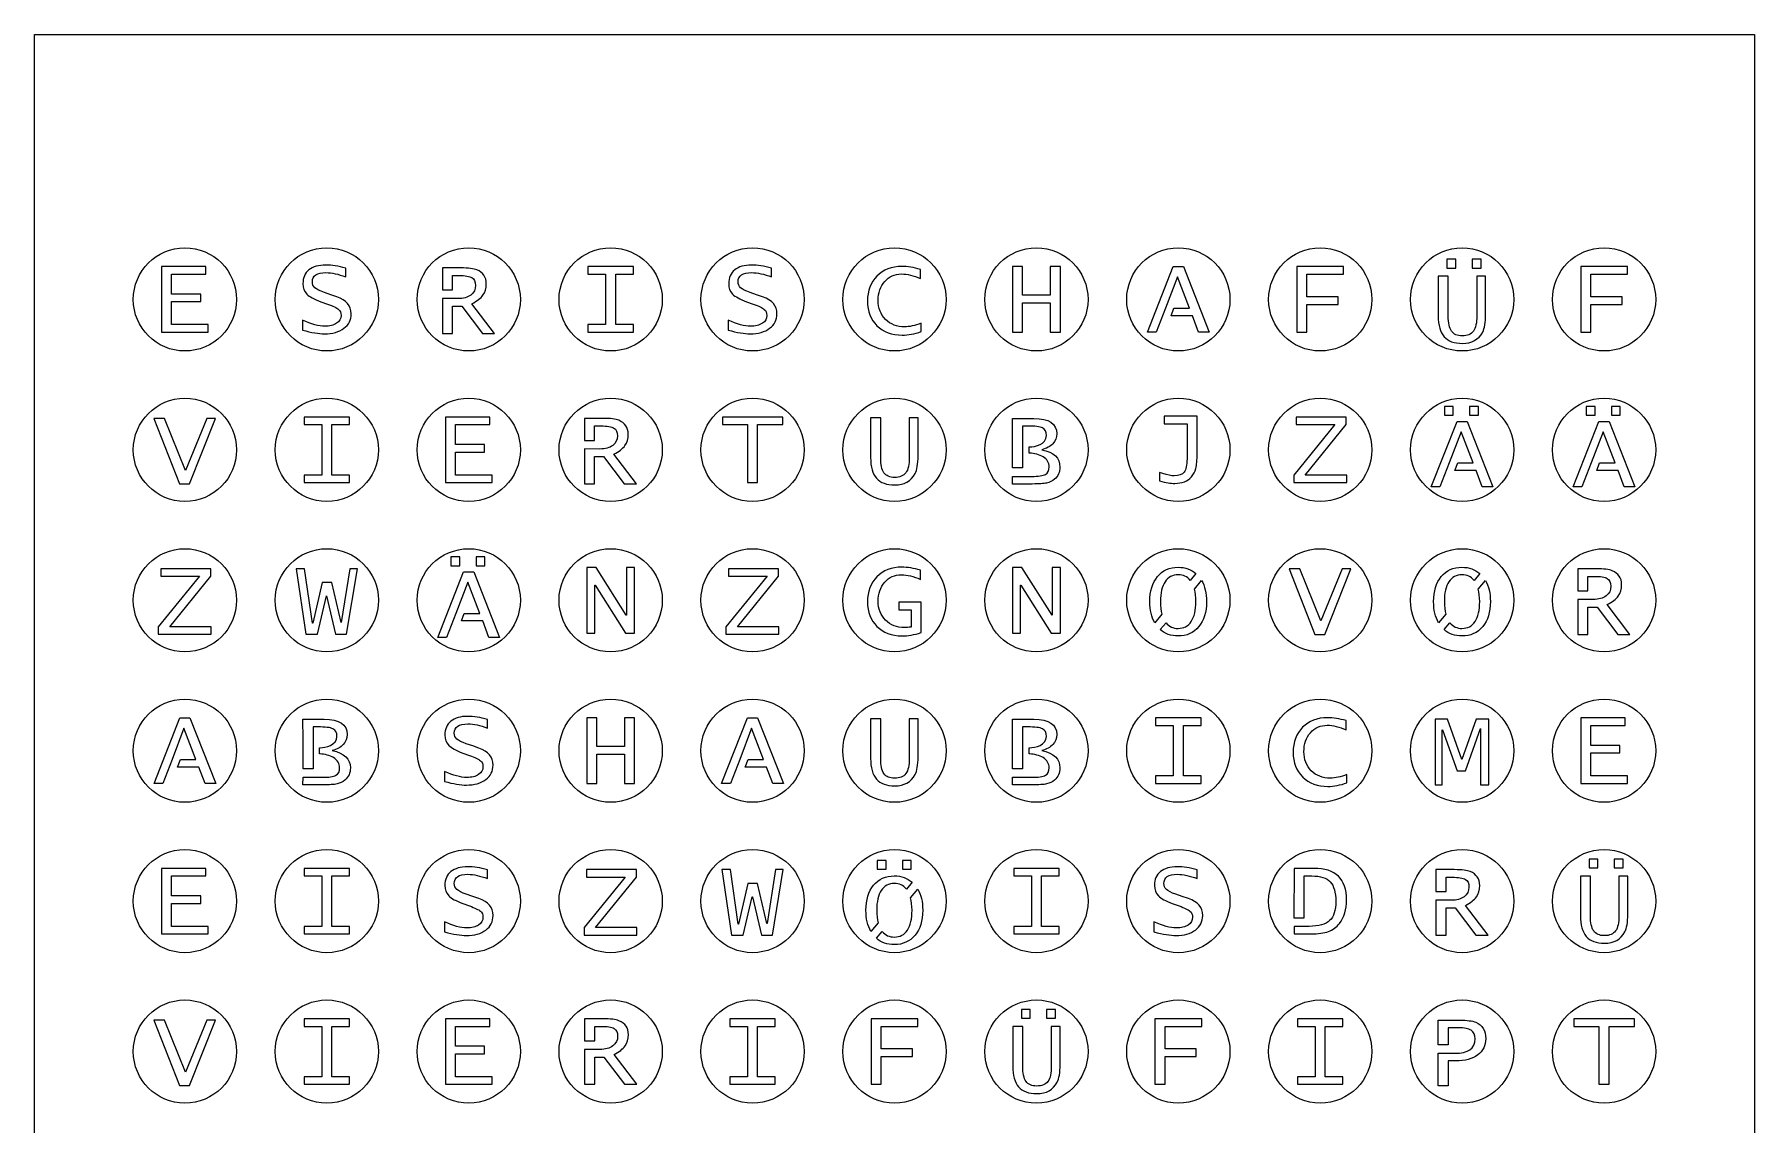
# Model space of a CAD drawing. Header units: millimetres. Extents: x 34 to 4705, y 266 to 817.
# Drawn here: x 1824.3 to 2224.3, y 563.5 to 817.2 of the extents above; entities that cross this region are included whole.
import ezdxf

# ---------------------------------------------------------------- set-up
doc = ezdxf.new("R2010")
doc.units = ezdxf.units.MM
for name, color, linetype, lineweight in [('Bohrlöcher', 4, 'Continuous', 25), ('Buchstaben', 6, 'Continuous', 25), ('MDF_Platte_10mm', 1, 'Continuous', 25)]:
    doc.layers.add(name, color=color, linetype=linetype, lineweight=lineweight)
doc.layers.add('Ebene 1', color=7, linetype='Continuous', true_color=0xffffff)

# ---------------------------------------------------------------- blocks, each defined once
blk = doc.blocks.new('E')
at = {"layer": 'Ebene 1'}
blk.add_open_spline([(-5.47, -7.91), (-5.47, -7.91), (-5.47, 7.34), (-5.47, 7.34), (-5.47, 7.34), (-5.47, 7.34), (4.84, 7.34), (4.84, 7.34), (4.84, 7.34), (4.84, 7.34), (4.84, 5.58), (4.84, 5.58), (4.84, 5.58), (4.84, 5.58), (-3.13, 5.58), (-3.13, 5.58), (-3.13, 5.58), (-3.13, 5.58), (-3.13, 0.96), (-3.13, 0.96), (-3.13, 0.96), (-3.13, 0.96), (3.63, 0.96), (3.63, 0.96), (3.63, 0.96), (3.63, 0.96), (3.63, -0.8), (3.63, -0.8), (3.63, -0.8), (3.63, -0.8), (-3.13, -0.8), (-3.13, -0.8), (-3.13, -0.8), (-3.13, -0.8), (-3.13, -6.15), (-3.13, -6.15), (-3.13, -6.15), (-3.13, -6.15), (5.39, -6.15), (5.39, -6.15), (5.39, -6.15), (5.39, -6.15), (5.39, -7.91), (5.39, -7.91), (5.39, -7.91), (5.39, -7.91), (-5.47, -7.91), (-5.47, -7.91)], degree=3, knots=[0, 0, 0, 0, 0.083333, 0.083333, 0.083333, 0.083333, 0.166667, 0.166667, 0.166667, 0.166667, 0.25, 0.25, 0.25, 0.25, 0.333333, 0.333333, 0.333333, 0.333333, 0.416667, 0.416667, 0.416667, 0.416667, 0.5, 0.5, 0.5, 0.5, 0.583333, 0.583333, 0.583333, 0.583333, 0.666667, 0.666667, 0.666667, 0.666667, 0.75, 0.75, 0.75, 0.75, 0.833333, 0.833333, 0.833333, 0.833333, 0.916667, 0.916667, 0.916667, 0.916667, 1, 1, 1, 1], dxfattribs=at)
blk = doc.blocks.new('S')
at = {"layer": 'Ebene 1'}
blk.add_open_spline([(4.35, 6.98), (4.35, 6.98), (4.35, 4.95), (4.35, 4.95), (4.35, 4.95), (2.63, 5.62), (1.1, 5.95), (-0.24, 5.95), (-0.24, 5.95), (-2.35, 5.95), (-3.41, 5.24), (-3.41, 3.81), (-3.41, 3.81), (-3.41, 3.23), (-3.21, 2.77), (-2.82, 2.42), (-2.82, 2.42), (-2.42, 2.06), (-1.69, 1.7), (-0.62, 1.33), (-0.62, 1.33), (-0.62, 1.33), (0.88, 0.81), (0.88, 0.81), (0.88, 0.81), (0.88, 0.81), (2.3, 0.31), (2.3, 0.31), (2.3, 0.31), (4.52, -0.46), (5.62, -1.77), (5.62, -3.63), (5.62, -3.63), (5.62, -5.04), (5.06, -6.17), (3.93, -7.01), (3.93, -7.01), (2.8, -7.86), (1.29, -8.28), (-0.6, -8.28), (-0.6, -8.28), (-1.92, -8.28), (-3.62, -8), (-5.7, -7.43), (-5.7, -7.43), (-5.7, -7.43), (-5.7, -5.11), (-5.7, -5.11), (-5.7, -5.11), (-3.63, -6.05), (-1.9, -6.52), (-0.54, -6.52), (-0.54, -6.52), (0.62, -6.52), (1.55, -6.29), (2.24, -5.84), (2.24, -5.84), (2.93, -5.38), (3.27, -4.77), (3.27, -4), (3.27, -4), (3.27, -3.41), (3.07, -2.95), (2.66, -2.61), (2.66, -2.61), (2.25, -2.27), (1.41, -1.86), (0.13, -1.39), (0.13, -1.39), (0.13, -1.39), (-1.44, -0.83), (-1.44, -0.83), (-1.44, -0.83), (-3, -0.25), (-4.08, 0.35), (-4.69, 0.96), (-4.69, 0.96), (-5.29, 1.57), (-5.6, 2.38), (-5.6, 3.39), (-5.6, 3.39), (-5.6, 4.77), (-5.13, 5.83), (-4.2, 6.58), (-4.2, 6.58), (-3.27, 7.33), (-1.96, 7.71), (-0.27, 7.71), (-0.27, 7.71), (1.1, 7.71), (2.64, 7.47), (4.35, 6.98)], degree=3, knots=[0, 0, 0, 0, 0.043478, 0.043478, 0.043478, 0.043478, 0.086957, 0.086957, 0.086957, 0.086957, 0.130435, 0.130435, 0.130435, 0.130435, 0.173913, 0.173913, 0.173913, 0.173913, 0.217391, 0.217391, 0.217391, 0.217391, 0.26087, 0.26087, 0.26087, 0.26087, 0.304348, 0.304348, 0.304348, 0.304348, 0.347826, 0.347826, 0.347826, 0.347826, 0.391304, 0.391304, 0.391304, 0.391304, 0.434783, 0.434783, 0.434783, 0.434783, 0.478261, 0.478261, 0.478261, 0.478261, 0.521739, 0.521739, 0.521739, 0.521739, 0.565217, 0.565217, 0.565217, 0.565217, 0.608696, 0.608696, 0.608696, 0.608696, 0.652174, 0.652174, 0.652174, 0.652174, 0.695652, 0.695652, 0.695652, 0.695652, 0.73913, 0.73913, 0.73913, 0.73913, 0.782609, 0.782609, 0.782609, 0.782609, 0.826087, 0.826087, 0.826087, 0.826087, 0.869565, 0.869565, 0.869565, 0.869565, 0.913043, 0.913043, 0.913043, 0.913043, 0.956522, 0.956522, 0.956522, 0.956522, 1, 1, 1, 1], dxfattribs=at)
blk = doc.blocks.new('R')
at = {"layer": 'Ebene 1'}
blk.add_open_spline([(-3.75, 5.56), (-3.75, 5.56), (-3.75, 2.21), (-3.75, 2.21), (-3.75, 2.21), (-3.75, 2.21), (-6.09, 2.21), (-6.09, 2.21), (-6.09, 2.21), (-6.09, 2.21), (-6.1, 7.32), (-6.1, 7.32), (-6.1, 7.32), (-6.1, 7.32), (-1.83, 7.32), (-1.83, 7.32), (-1.83, 7.32), (-0.05, 7.32), (1.18, 7.18), (1.87, 6.88), (1.87, 6.88), (3.34, 6.27), (4.08, 5.19), (4.08, 3.65), (4.08, 3.65), (4.08, 2.59), (3.82, 1.7), (3.31, 0.99), (3.31, 0.99), (2.8, 0.28), (1.95, -0.38), (0.75, -0.99), (0.75, -0.99), (0.75, -0.99), (6.01, -7.93), (6.01, -7.93), (6.01, -7.93), (6.01, -7.93), (3.17, -7.93), (3.17, -7.93), (3.17, -7.93), (3.17, -7.93), (-1.64, -1.58), (-1.64, -1.58), (-1.64, -1.58), (-1.64, -1.58), (-3.75, -1.58), (-3.75, -1.58), (-3.75, -1.58), (-3.75, -1.58), (-3.75, -7.93), (-3.75, -7.93), (-3.75, -7.93), (-3.75, -7.93), (-6.1, -7.93), (-6.1, -7.93), (-6.1, -7.93), (-6.1, -7.93), (-6.1, 0.21), (-6.1, 0.21), (-6.1, 0.21), (-6.1, 0.21), (-2.52, 0.19), (-2.52, 0.19), (-2.52, 0.19), (-1.26, 0.18), (-0.26, 0.47), (0.48, 1.02), (0.48, 1.02), (1.21, 1.58), (1.58, 2.32), (1.58, 3.27), (1.58, 3.27), (1.58, 4.14), (1.31, 4.75), (0.75, 5.07), (0.75, 5.07), (0.2, 5.4), (-0.83, 5.56), (-2.31, 5.56), (-2.31, 5.56), (-2.31, 5.56), (-3.75, 5.56), (-3.75, 5.56)], degree=3, knots=[0, 0, 0, 0, 0.047619, 0.047619, 0.047619, 0.047619, 0.095238, 0.095238, 0.095238, 0.095238, 0.142857, 0.142857, 0.142857, 0.142857, 0.190476, 0.190476, 0.190476, 0.190476, 0.238095, 0.238095, 0.238095, 0.238095, 0.285714, 0.285714, 0.285714, 0.285714, 0.333333, 0.333333, 0.333333, 0.333333, 0.380952, 0.380952, 0.380952, 0.380952, 0.428571, 0.428571, 0.428571, 0.428571, 0.47619, 0.47619, 0.47619, 0.47619, 0.52381, 0.52381, 0.52381, 0.52381, 0.571429, 0.571429, 0.571429, 0.571429, 0.619048, 0.619048, 0.619048, 0.619048, 0.666667, 0.666667, 0.666667, 0.666667, 0.714286, 0.714286, 0.714286, 0.714286, 0.761905, 0.761905, 0.761905, 0.761905, 0.809524, 0.809524, 0.809524, 0.809524, 0.857143, 0.857143, 0.857143, 0.857143, 0.904762, 0.904762, 0.904762, 0.904762, 0.952381, 0.952381, 0.952381, 0.952381, 1, 1, 1, 1], dxfattribs=at)
blk = doc.blocks.new('I')
at = {"layer": 'Ebene 1'}
blk.add_open_spline([(-5.32, -7.91), (-5.32, -7.91), (-5.32, -6.15), (-5.32, -6.15), (-5.32, -6.15), (-5.32, -6.15), (-1.22, -6.15), (-1.22, -6.15), (-1.22, -6.15), (-1.22, -6.15), (-1.22, 5.58), (-1.22, 5.58), (-1.22, 5.58), (-1.22, 5.58), (-5.32, 5.58), (-5.32, 5.58), (-5.32, 5.58), (-5.32, 5.58), (-5.32, 7.34), (-5.32, 7.34), (-5.32, 7.34), (-5.32, 7.34), (5.24, 7.34), (5.24, 7.34), (5.24, 7.34), (5.24, 7.34), (5.24, 5.58), (5.24, 5.58), (5.24, 5.58), (5.24, 5.58), (1.14, 5.58), (1.14, 5.58), (1.14, 5.58), (1.14, 5.58), (1.14, -6.15), (1.14, -6.15), (1.14, -6.15), (1.14, -6.15), (5.24, -6.15), (5.24, -6.15), (5.24, -6.15), (5.24, -6.15), (5.24, -7.91), (5.24, -7.91), (5.24, -7.91), (5.24, -7.91), (-5.32, -7.91), (-5.32, -7.91)], degree=3, knots=[0, 0, 0, 0, 0.083333, 0.083333, 0.083333, 0.083333, 0.166667, 0.166667, 0.166667, 0.166667, 0.25, 0.25, 0.25, 0.25, 0.333333, 0.333333, 0.333333, 0.333333, 0.416667, 0.416667, 0.416667, 0.416667, 0.5, 0.5, 0.5, 0.5, 0.583333, 0.583333, 0.583333, 0.583333, 0.666667, 0.666667, 0.666667, 0.666667, 0.75, 0.75, 0.75, 0.75, 0.833333, 0.833333, 0.833333, 0.833333, 0.916667, 0.916667, 0.916667, 0.916667, 1, 1, 1, 1], dxfattribs=at)
blk = doc.blocks.new('C')
at = {"layer": 'Ebene 1'}
blk.add_open_spline([(6.22, -7.46), (4.65, -8.03), (3.17, -8.31), (1.78, -8.31), (1.78, -8.31), (-0.64, -8.31), (-2.59, -7.58), (-4.08, -6.13), (-4.08, -6.13), (-5.56, -4.67), (-6.3, -2.76), (-6.3, -0.39), (-6.3, -0.39), (-6.3, 2.01), (-5.56, 3.96), (-4.09, 5.44), (-4.09, 5.44), (-2.61, 6.93), (-0.69, 7.68), (1.69, 7.68), (1.69, 7.68), (3.04, 7.68), (4.48, 7.45), (6.01, 6.99), (6.01, 6.99), (6.01, 6.99), (6.01, 4.84), (6.01, 4.84), (6.01, 4.84), (4.44, 5.56), (2.98, 5.92), (1.62, 5.92), (1.62, 5.92), (0.04, 5.92), (-1.26, 5.34), (-2.28, 4.18), (-2.28, 4.18), (-3.3, 3.03), (-3.8, 1.55), (-3.8, -0.23), (-3.8, -0.23), (-3.8, -2.04), (-3.23, -3.52), (-2.08, -4.67), (-2.08, -4.67), (-0.93, -5.82), (0.55, -6.39), (2.36, -6.39), (2.36, -6.39), (3.45, -6.39), (4.74, -6.11), (6.22, -5.54), (6.22, -5.54), (6.22, -5.54), (6.22, -7.46), (6.22, -7.46)], degree=3, knots=[0, 0, 0, 0, 0.071429, 0.071429, 0.071429, 0.071429, 0.142857, 0.142857, 0.142857, 0.142857, 0.214286, 0.214286, 0.214286, 0.214286, 0.285714, 0.285714, 0.285714, 0.285714, 0.357143, 0.357143, 0.357143, 0.357143, 0.428571, 0.428571, 0.428571, 0.428571, 0.5, 0.5, 0.5, 0.5, 0.571429, 0.571429, 0.571429, 0.571429, 0.642857, 0.642857, 0.642857, 0.642857, 0.714286, 0.714286, 0.714286, 0.714286, 0.785714, 0.785714, 0.785714, 0.785714, 0.857143, 0.857143, 0.857143, 0.857143, 0.928571, 0.928571, 0.928571, 0.928571, 1, 1, 1, 1], dxfattribs=at)
blk = doc.blocks.new('H')
at = {"layer": 'Ebene 1'}
blk.add_open_spline([(-5.61, -7.92), (-5.61, -7.92), (-5.61, 7.33), (-5.61, 7.33), (-5.61, 7.33), (-5.61, 7.33), (-3.27, 7.33), (-3.27, 7.33), (-3.27, 7.33), (-3.27, 7.33), (-3.27, 0.67), (-3.27, 0.67), (-3.27, 0.67), (-3.27, 0.67), (3.18, 0.67), (3.18, 0.67), (3.18, 0.67), (3.18, 0.67), (3.18, 7.33), (3.18, 7.33), (3.18, 7.33), (3.18, 7.33), (5.53, 7.33), (5.53, 7.33), (5.53, 7.33), (5.53, 7.33), (5.53, -7.92), (5.53, -7.92), (5.53, -7.92), (5.53, -7.92), (3.18, -7.92), (3.18, -7.92), (3.18, -7.92), (3.18, -7.92), (3.18, -1.1), (3.18, -1.1), (3.18, -1.1), (3.18, -1.1), (-3.27, -1.1), (-3.27, -1.1), (-3.27, -1.1), (-3.27, -1.1), (-3.27, -7.92), (-3.27, -7.92), (-3.27, -7.92), (-3.27, -7.92), (-5.61, -7.92), (-5.61, -7.92)], degree=3, knots=[0, 0, 0, 0, 0.083333, 0.083333, 0.083333, 0.083333, 0.166667, 0.166667, 0.166667, 0.166667, 0.25, 0.25, 0.25, 0.25, 0.333333, 0.333333, 0.333333, 0.333333, 0.416667, 0.416667, 0.416667, 0.416667, 0.5, 0.5, 0.5, 0.5, 0.583333, 0.583333, 0.583333, 0.583333, 0.666667, 0.666667, 0.666667, 0.666667, 0.75, 0.75, 0.75, 0.75, 0.833333, 0.833333, 0.833333, 0.833333, 0.916667, 0.916667, 0.916667, 0.916667, 1, 1, 1, 1], dxfattribs=at)
blk = doc.blocks.new('A')
at = {"layer": 'Ebene 1'}
blk.add_open_spline([(-1.07, -2.34), (-1.07, -2.34), (-1.74, -4.11), (-1.74, -4.11), (-1.74, -4.11), (-1.74, -4.11), (0.4, -4.11), (0.4, -4.11), (0.4, -4.11), (0.4, -4.11), (3.22, -4.11), (3.22, -4.11), (3.22, -4.11), (3.22, -4.11), (4.66, -7.92), (4.66, -7.92), (4.66, -7.92), (4.66, -7.92), (7.14, -7.92), (7.14, -7.92), (7.14, -7.92), (7.14, -7.92), (1.13, 7.33), (1.13, 7.33), (1.13, 7.33), (1.13, 7.33), (-1.21, 7.33), (-1.21, 7.33), (-1.21, 7.33), (-1.21, 7.33), (-7.23, -7.92), (-7.23, -7.92), (-7.23, -7.92), (-7.23, -7.92), (-5.2, -7.92), (-5.2, -7.92), (-5.2, -7.92), (-5.2, -7.92), (-3.04, -2.34), (-3.04, -2.34), (-3.04, -2.34), (-3.04, -2.34), (-0.27, 4.94), (-0.27, 4.94), (-0.27, 4.94), (-0.27, 4.94), (2.52, -2.34), (2.52, -2.34), (2.52, -2.34), (2.52, -2.34), (0.39, -2.34), (0.39, -2.34), (0.39, -2.34), (0.39, -2.34), (-1.07, -2.34), (-1.07, -2.34)], degree=3, knots=[0, 0, 0, 0, 0.071429, 0.071429, 0.071429, 0.071429, 0.142857, 0.142857, 0.142857, 0.142857, 0.214286, 0.214286, 0.214286, 0.214286, 0.285714, 0.285714, 0.285714, 0.285714, 0.357143, 0.357143, 0.357143, 0.357143, 0.428571, 0.428571, 0.428571, 0.428571, 0.5, 0.5, 0.5, 0.5, 0.571429, 0.571429, 0.571429, 0.571429, 0.642857, 0.642857, 0.642857, 0.642857, 0.714286, 0.714286, 0.714286, 0.714286, 0.785714, 0.785714, 0.785714, 0.785714, 0.857143, 0.857143, 0.857143, 0.857143, 0.928571, 0.928571, 0.928571, 0.928571, 1, 1, 1, 1], dxfattribs=at)
blk = doc.blocks.new('F')
at = {"layer": 'Ebene 1'}
blk.add_open_spline([(-5.47, -7.91), (-5.47, -7.91), (-5.47, 7.34), (-5.47, 7.34), (-5.47, 7.34), (-5.47, 7.34), (5.39, 7.34), (5.39, 7.34), (5.39, 7.34), (5.39, 7.34), (5.39, 5.58), (5.39, 5.58), (5.39, 5.58), (5.39, 5.58), (-3.13, 5.58), (-3.13, 5.58), (-3.13, 5.58), (-3.13, 5.58), (-3.13, 0.33), (-3.13, 0.33), (-3.13, 0.33), (-3.13, 0.33), (4.14, 0.33), (4.14, 0.33), (4.14, 0.33), (4.14, 0.33), (4.14, -1.43), (4.14, -1.43), (4.14, -1.43), (4.14, -1.43), (-3.13, -1.43), (-3.13, -1.43), (-3.13, -1.43), (-3.13, -1.43), (-3.13, -7.91), (-3.13, -7.91), (-3.13, -7.91), (-3.13, -7.91), (-5.47, -7.91), (-5.47, -7.91)], degree=3, knots=[0, 0, 0, 0, 0.1, 0.1, 0.1, 0.1, 0.2, 0.2, 0.2, 0.2, 0.3, 0.3, 0.3, 0.3, 0.4, 0.4, 0.4, 0.4, 0.5, 0.5, 0.5, 0.5, 0.6, 0.6, 0.6, 0.6, 0.7, 0.7, 0.7, 0.7, 0.8, 0.8, 0.8, 0.8, 0.9, 0.9, 0.9, 0.9, 1, 1, 1, 1], dxfattribs=at)
blk = doc.blocks.new('Ü')
at = {"layer": 'Ebene 1'}
for points, knots in [([(-3.54, 7.28), (-3.54, 7.28), (-3.54, 9.34), (-3.54, 9.34), (-3.54, 9.34), (-3.54, 9.34), (-1.48, 9.34), (-1.48, 9.34), (-1.48, 9.34), (-1.48, 9.34), (-1.48, 7.28), (-1.48, 7.28), (-1.48, 7.28), (-1.48, 7.28), (-3.54, 7.28), (-3.54, 7.28)], [0, 0, 0, 0, 0.25, 0.25, 0.25, 0.25, 0.5, 0.5, 0.5, 0.5, 0.75, 0.75, 0.75, 0.75, 1, 1, 1, 1]), ([(2.32, 7.28), (2.32, 7.28), (2.32, 9.34), (2.32, 9.34), (2.32, 9.34), (2.32, 9.34), (4.38, 9.34), (4.38, 9.34), (4.38, 9.34), (4.38, 9.34), (4.38, 7.28), (4.38, 7.28), (4.38, 7.28), (4.38, 7.28), (2.32, 7.28), (2.32, 7.28)], [0, 0, 0, 0, 0.25, 0.25, 0.25, 0.25, 0.5, 0.5, 0.5, 0.5, 0.75, 0.75, 0.75, 0.75, 1, 1, 1, 1]), ([(-5.57, 5.38), (-5.57, 5.38), (-3.23, 5.38), (-3.23, 5.38), (-3.23, 5.38), (-3.23, 5.38), (-3.23, -3.88), (-3.23, -3.88), (-3.23, -3.88), (-3.23, -5.49), (-2.97, -6.66), (-2.46, -7.39), (-2.46, -7.39), (-1.95, -8.11), (-1.12, -8.48), (0.02, -8.48), (0.02, -8.48), (1.22, -8.48), (2.09, -8.11), (2.62, -7.39), (2.62, -7.39), (3.15, -6.66), (3.41, -5.47), (3.41, -3.82), (3.41, -3.82), (3.41, -3.82), (3.41, 5.38), (3.41, 5.38), (3.41, 5.38), (3.41, 5.38), (5.46, 5.38), (5.46, 5.38), (5.46, 5.38), (5.46, 5.38), (5.46, -3.47), (5.46, -3.47), (5.46, -3.47), (5.46, -5.38), (5.23, -6.76), (4.78, -7.59), (4.78, -7.59), (3.82, -9.35), (2.24, -10.24), (0.04, -10.24), (0.04, -10.24), (-1.87, -10.24), (-3.28, -9.71), (-4.2, -8.67), (-4.2, -8.67), (-5.11, -7.62), (-5.57, -6.01), (-5.57, -3.84), (-5.57, -3.84), (-5.57, -3.84), (-5.57, 5.38), (-5.57, 5.38)], [0, 0, 0, 0, 0.071429, 0.071429, 0.071429, 0.071429, 0.142857, 0.142857, 0.142857, 0.142857, 0.214286, 0.214286, 0.214286, 0.214286, 0.285714, 0.285714, 0.285714, 0.285714, 0.357143, 0.357143, 0.357143, 0.357143, 0.428571, 0.428571, 0.428571, 0.428571, 0.5, 0.5, 0.5, 0.5, 0.571429, 0.571429, 0.571429, 0.571429, 0.642857, 0.642857, 0.642857, 0.642857, 0.714286, 0.714286, 0.714286, 0.714286, 0.785714, 0.785714, 0.785714, 0.785714, 0.857143, 0.857143, 0.857143, 0.857143, 0.928571, 0.928571, 0.928571, 0.928571, 1, 1, 1, 1])]:
    blk.add_open_spline(points, degree=3, knots=knots, dxfattribs=at)
blk = doc.blocks.new('V')
at = {"layer": 'Ebene 1'}
blk.add_open_spline([(-1.28, -7.93), (-1.28, -7.93), (-7.2, 7.32), (-7.2, 7.32), (-7.2, 7.32), (-7.2, 7.32), (-4.73, 7.32), (-4.73, 7.32), (-4.73, 7.32), (-4.73, 7.32), (0.15, -4.8), (0.15, -4.8), (0.15, -4.8), (0.15, -4.8), (5.12, 7.32), (5.12, 7.32), (5.12, 7.32), (5.12, 7.32), (7.12, 7.32), (7.12, 7.32), (7.12, 7.32), (7.12, 7.32), (1.07, -7.93), (1.07, -7.93), (1.07, -7.93), (1.07, -7.93), (-1.28, -7.93), (-1.28, -7.93)], degree=3, knots=[0, 0, 0, 0, 0.142857, 0.142857, 0.142857, 0.142857, 0.285714, 0.285714, 0.285714, 0.285714, 0.428571, 0.428571, 0.428571, 0.428571, 0.571429, 0.571429, 0.571429, 0.571429, 0.714286, 0.714286, 0.714286, 0.714286, 0.857143, 0.857143, 0.857143, 0.857143, 1, 1, 1, 1], dxfattribs=at)
blk = doc.blocks.new('T')
at = {"layer": 'Ebene 1'}
blk.add_open_spline([(-1.22, -7.91), (-1.22, -7.91), (-1.22, 5.58), (-1.22, 5.58), (-1.22, 5.58), (-1.22, 5.58), (-7.07, 5.58), (-7.07, 5.58), (-7.07, 5.58), (-7.07, 5.58), (-7.07, 7.34), (-7.07, 7.34), (-7.07, 7.34), (-7.07, 7.34), (7, 7.34), (7, 7.34), (7, 7.34), (7, 7.34), (7, 5.58), (7, 5.58), (7, 5.58), (7, 5.58), (1.14, 5.58), (1.14, 5.58), (1.14, 5.58), (1.14, 5.58), (1.14, -7.91), (1.14, -7.91), (1.14, -7.91), (1.14, -7.91), (-1.22, -7.91), (-1.22, -7.91)], degree=3, knots=[0, 0, 0, 0, 0.125, 0.125, 0.125, 0.125, 0.25, 0.25, 0.25, 0.25, 0.375, 0.375, 0.375, 0.375, 0.5, 0.5, 0.5, 0.5, 0.625, 0.625, 0.625, 0.625, 0.75, 0.75, 0.75, 0.75, 0.875, 0.875, 0.875, 0.875, 1, 1, 1, 1], dxfattribs=at)
blk = doc.blocks.new('U')
at = {"layer": 'Ebene 1'}
blk.add_open_spline([(-5.56, 7.44), (-5.56, 7.44), (-3.21, 7.44), (-3.21, 7.44), (-3.21, 7.44), (-3.21, 7.44), (-3.21, -1.82), (-3.21, -1.82), (-3.21, -1.82), (-3.21, -3.44), (-2.96, -4.61), (-2.45, -5.34), (-2.45, -5.34), (-1.94, -6.06), (-1.11, -6.42), (0.03, -6.42), (0.03, -6.42), (1.24, -6.42), (2.1, -6.06), (2.64, -5.34), (2.64, -5.34), (3.17, -4.61), (3.43, -3.42), (3.43, -1.77), (3.43, -1.77), (3.43, -1.77), (3.43, 7.44), (3.43, 7.44), (3.43, 7.44), (3.43, 7.44), (5.48, 7.44), (5.48, 7.44), (5.48, 7.44), (5.48, 7.44), (5.48, -1.42), (5.48, -1.42), (5.48, -1.42), (5.48, -3.33), (5.25, -4.7), (4.8, -5.53), (4.8, -5.53), (3.84, -7.3), (2.26, -8.18), (0.05, -8.18), (0.05, -8.18), (-1.86, -8.18), (-3.27, -7.66), (-4.18, -6.61), (-4.18, -6.61), (-5.1, -5.57), (-5.56, -3.96), (-5.56, -1.79), (-5.56, -1.79), (-5.56, -1.79), (-5.56, 7.44), (-5.56, 7.44)], degree=3, knots=[0, 0, 0, 0, 0.071429, 0.071429, 0.071429, 0.071429, 0.142857, 0.142857, 0.142857, 0.142857, 0.214286, 0.214286, 0.214286, 0.214286, 0.285714, 0.285714, 0.285714, 0.285714, 0.357143, 0.357143, 0.357143, 0.357143, 0.428571, 0.428571, 0.428571, 0.428571, 0.5, 0.5, 0.5, 0.5, 0.571429, 0.571429, 0.571429, 0.571429, 0.642857, 0.642857, 0.642857, 0.642857, 0.714286, 0.714286, 0.714286, 0.714286, 0.785714, 0.785714, 0.785714, 0.785714, 0.857143, 0.857143, 0.857143, 0.857143, 0.928571, 0.928571, 0.928571, 0.928571, 1, 1, 1, 1], dxfattribs=at)
blk = doc.blocks.new('B')
at = {"layer": 'Ebene 1'}
blk.add_open_spline([(-5.54, -4.19), (-5.54, -4.19), (-3.2, -4.19), (-3.2, -4.19), (-3.2, -4.19), (-3.2, -4.19), (-3.2, 5.54), (-3.2, 5.54), (-3.2, 5.54), (-3.2, 5.54), (-2.11, 5.54), (-2.11, 5.54), (-2.11, 5.54), (-0.36, 5.54), (0.82, 5.39), (1.43, 5.09), (1.43, 5.09), (2.04, 4.79), (2.35, 4.21), (2.35, 3.34), (2.35, 3.34), (2.33, 1.23), (-0.32, 0.7), (-1.56, 0.7), (-1.56, 0.7), (-1.56, 0.7), (-1.7, 0.7), (-1.7, 0.7), (-1.7, 0.7), (-1.7, 0.7), (-1.7, -0.76), (-1.7, -0.76), (-1.7, -0.76), (-1.7, -0.76), (-1.52, -0.76), (-1.52, -0.76), (-1.52, -0.76), (-0.6, -0.76), (0.78, -1.16), (1.54, -1.62), (1.54, -1.62), (2.49, -2.2), (2.97, -2.98), (2.97, -3.97), (2.97, -3.97), (2.97, -4.81), (2.68, -5.4), (2.1, -5.71), (2.1, -5.71), (1.52, -6.03), (0.45, -6.19), (-1.09, -6.19), (-1.09, -6.19), (-1.09, -6.19), (-5.54, -6.19), (-5.54, -6.19), (-5.54, -6.19), (-5.54, -6.19), (-5.55, -7.95), (-5.55, -7.95), (-5.55, -7.95), (-5.55, -7.95), (-0.95, -7.95), (-0.95, -7.95), (-0.95, -7.95), (0.58, -7.95), (1.69, -7.88), (2.38, -7.73), (2.38, -7.73), (3.07, -7.58), (3.68, -7.28), (4.22, -6.83), (4.22, -6.83), (5.05, -6.15), (5.47, -5.21), (5.47, -4), (5.47, -4), (5.47, -1.9), (4.06, -0.55), (1.23, 0.03), (1.23, 0.03), (2.33, 0.31), (3.19, 0.77), (3.8, 1.42), (3.8, 1.42), (4.41, 2.08), (4.72, 2.85), (4.72, 3.76), (4.72, 3.76), (4.72, 6.12), (2.94, 7.3), (-0.63, 7.3), (-0.63, 7.3), (-0.63, 7.3), (-5.55, 7.3), (-5.55, 7.3), (-5.55, 7.3), (-5.55, 7.3), (-5.54, 2.7), (-5.54, 2.7), (-5.54, 2.7), (-5.54, 2.7), (-5.54, -4.19), (-5.54, -4.19)], degree=3, knots=[0, 0, 0, 0, 0.038462, 0.038462, 0.038462, 0.038462, 0.076923, 0.076923, 0.076923, 0.076923, 0.115385, 0.115385, 0.115385, 0.115385, 0.153846, 0.153846, 0.153846, 0.153846, 0.192308, 0.192308, 0.192308, 0.192308, 0.230769, 0.230769, 0.230769, 0.230769, 0.269231, 0.269231, 0.269231, 0.269231, 0.307692, 0.307692, 0.307692, 0.307692, 0.346154, 0.346154, 0.346154, 0.346154, 0.384615, 0.384615, 0.384615, 0.384615, 0.423077, 0.423077, 0.423077, 0.423077, 0.461538, 0.461538, 0.461538, 0.461538, 0.5, 0.5, 0.5, 0.5, 0.538462, 0.538462, 0.538462, 0.538462, 0.576923, 0.576923, 0.576923, 0.576923, 0.615385, 0.615385, 0.615385, 0.615385, 0.653846, 0.653846, 0.653846, 0.653846, 0.692308, 0.692308, 0.692308, 0.692308, 0.730769, 0.730769, 0.730769, 0.730769, 0.769231, 0.769231, 0.769231, 0.769231, 0.807692, 0.807692, 0.807692, 0.807692, 0.846154, 0.846154, 0.846154, 0.846154, 0.884615, 0.884615, 0.884615, 0.884615, 0.923077, 0.923077, 0.923077, 0.923077, 0.961538, 0.961538, 0.961538, 0.961538, 1, 1, 1, 1], dxfattribs=at)
blk = doc.blocks.new('J')
at = {"layer": 'Ebene 1'}
blk.add_open_spline([(-4.4, -7.52), (-4.4, -7.52), (-4.4, -5.54), (-4.4, -5.54), (-4.4, -5.54), (-4.4, -5.54), (-3.62, -5.8), (-3.62, -5.8), (-3.62, -5.8), (-2.53, -6.15), (-1.67, -6.33), (-1.04, -6.33), (-1.04, -6.33), (0.08, -6.33), (0.86, -6.04), (1.31, -5.46), (1.31, -5.46), (1.76, -4.89), (1.98, -3.87), (1.98, -2.4), (1.98, -2.4), (1.98, -2.4), (1.98, 5.77), (1.98, 5.77), (1.98, 5.77), (1.98, 5.77), (-3.3, 5.77), (-3.3, 5.77), (-3.3, 5.77), (-3.3, 5.77), (-3.3, 7.53), (-3.3, 7.53), (-3.3, 7.53), (-3.3, 7.53), (4.32, 7.53), (4.32, 7.53), (4.32, 7.53), (4.32, 7.53), (4.32, -1.15), (4.32, -1.15), (4.32, -1.15), (4.32, -2.7), (4.23, -3.85), (4.05, -4.6), (4.05, -4.6), (3.87, -5.35), (3.52, -6.01), (3, -6.58), (3, -6.58), (2.1, -7.59), (0.81, -8.09), (-0.87, -8.09), (-0.87, -8.09), (-1.78, -8.09), (-2.96, -7.9), (-4.4, -7.52)], degree=3, knots=[0, 0, 0, 0, 0.071429, 0.071429, 0.071429, 0.071429, 0.142857, 0.142857, 0.142857, 0.142857, 0.214286, 0.214286, 0.214286, 0.214286, 0.285714, 0.285714, 0.285714, 0.285714, 0.357143, 0.357143, 0.357143, 0.357143, 0.428571, 0.428571, 0.428571, 0.428571, 0.5, 0.5, 0.5, 0.5, 0.571429, 0.571429, 0.571429, 0.571429, 0.642857, 0.642857, 0.642857, 0.642857, 0.714286, 0.714286, 0.714286, 0.714286, 0.785714, 0.785714, 0.785714, 0.785714, 0.857143, 0.857143, 0.857143, 0.857143, 0.928571, 0.928571, 0.928571, 0.928571, 1, 1, 1, 1], dxfattribs=at)
blk = doc.blocks.new('Z')
at = {"layer": 'Ebene 1'}
blk.add_open_spline([(-6.2, -7.92), (-6.2, -7.92), (-6.2, -6.16), (-6.2, -6.16), (-6.2, -6.16), (-6.2, -6.16), (3.37, 5.57), (3.37, 5.57), (3.37, 5.57), (3.37, 5.57), (-5.61, 5.57), (-5.61, 5.57), (-5.61, 5.57), (-5.61, 5.57), (-5.61, 7.33), (-5.61, 7.33), (-5.61, 7.33), (-5.61, 7.33), (6.02, 7.33), (6.02, 7.33), (6.02, 7.33), (6.02, 7.33), (6.02, 5.57), (6.02, 5.57), (6.02, 5.57), (6.02, 5.57), (-3.54, -6.16), (-3.54, -6.16), (-3.54, -6.16), (-3.54, -6.16), (6.12, -6.16), (6.12, -6.16), (6.12, -6.16), (6.12, -6.16), (6.12, -7.92), (6.12, -7.92), (6.12, -7.92), (6.12, -7.92), (-6.2, -7.92), (-6.2, -7.92)], degree=3, knots=[0, 0, 0, 0, 0.1, 0.1, 0.1, 0.1, 0.2, 0.2, 0.2, 0.2, 0.3, 0.3, 0.3, 0.3, 0.4, 0.4, 0.4, 0.4, 0.5, 0.5, 0.5, 0.5, 0.6, 0.6, 0.6, 0.6, 0.7, 0.7, 0.7, 0.7, 0.8, 0.8, 0.8, 0.8, 0.9, 0.9, 0.9, 0.9, 1, 1, 1, 1], dxfattribs=at)
blk = doc.blocks.new('Ä')
at = {"layer": 'Ebene 1'}
for points, knots in [([(-4.17, 8.75), (-4.17, 8.75), (-4.17, 10.81), (-4.17, 10.81), (-4.17, 10.81), (-4.17, 10.81), (-2.11, 10.81), (-2.11, 10.81), (-2.11, 10.81), (-2.11, 10.81), (-2.11, 8.75), (-2.11, 8.75), (-2.11, 8.75), (-2.11, 8.75), (-4.17, 8.75), (-4.17, 8.75)], [0, 0, 0, 0, 0.25, 0.25, 0.25, 0.25, 0.5, 0.5, 0.5, 0.5, 0.75, 0.75, 0.75, 0.75, 1, 1, 1, 1]), ([(1.69, 8.75), (1.69, 8.75), (1.69, 10.81), (1.69, 10.81), (1.69, 10.81), (1.69, 10.81), (3.75, 10.81), (3.75, 10.81), (3.75, 10.81), (3.75, 10.81), (3.75, 8.75), (3.75, 8.75), (3.75, 8.75), (3.75, 8.75), (1.69, 8.75), (1.69, 8.75)], [0, 0, 0, 0, 0.25, 0.25, 0.25, 0.25, 0.5, 0.5, 0.5, 0.5, 0.75, 0.75, 0.75, 0.75, 1, 1, 1, 1]), ([(-1.07, -2.34), (-1.07, -2.34), (-1.74, -4.11), (-1.74, -4.11), (-1.74, -4.11), (-1.74, -4.11), (0.4, -4.11), (0.4, -4.11), (0.4, -4.11), (0.4, -4.11), (3.22, -4.11), (3.22, -4.11), (3.22, -4.11), (3.22, -4.11), (4.66, -7.92), (4.66, -7.92), (4.66, -7.92), (4.66, -7.92), (7.14, -7.92), (7.14, -7.92), (7.14, -7.92), (7.14, -7.92), (1.13, 7.33), (1.13, 7.33), (1.13, 7.33), (1.13, 7.33), (-1.21, 7.33), (-1.21, 7.33), (-1.21, 7.33), (-1.21, 7.33), (-7.23, -7.92), (-7.23, -7.92), (-7.23, -7.92), (-7.23, -7.92), (-5.2, -7.92), (-5.2, -7.92), (-5.2, -7.92), (-5.2, -7.92), (-3.04, -2.34), (-3.04, -2.34), (-3.04, -2.34), (-3.04, -2.34), (-0.27, 4.94), (-0.27, 4.94), (-0.27, 4.94), (-0.27, 4.94), (2.52, -2.34), (2.52, -2.34), (2.52, -2.34), (2.52, -2.34), (0.39, -2.34), (0.39, -2.34), (0.39, -2.34), (0.39, -2.34), (-1.07, -2.34), (-1.07, -2.34)], [0, 0, 0, 0, 0.071429, 0.071429, 0.071429, 0.071429, 0.142857, 0.142857, 0.142857, 0.142857, 0.214286, 0.214286, 0.214286, 0.214286, 0.285714, 0.285714, 0.285714, 0.285714, 0.357143, 0.357143, 0.357143, 0.357143, 0.428571, 0.428571, 0.428571, 0.428571, 0.5, 0.5, 0.5, 0.5, 0.571429, 0.571429, 0.571429, 0.571429, 0.642857, 0.642857, 0.642857, 0.642857, 0.714286, 0.714286, 0.714286, 0.714286, 0.785714, 0.785714, 0.785714, 0.785714, 0.857143, 0.857143, 0.857143, 0.857143, 0.928571, 0.928571, 0.928571, 0.928571, 1, 1, 1, 1])]:
    blk.add_open_spline(points, degree=3, knots=knots, dxfattribs=at)
blk = doc.blocks.new('W')
at = {"layer": 'Ebene 1'}
blk.add_open_spline([(-4.9, -7.92), (-4.9, -7.92), (-7.17, 7.33), (-7.17, 7.33), (-7.17, 7.33), (-7.17, 7.33), (-5.17, 7.33), (-5.17, 7.33), (-5.17, 7.33), (-5.17, 7.33), (-3.32, -5.34), (-3.32, -5.34), (-3.32, -5.34), (-3.32, -5.34), (-3.28, -5.34), (-3.28, -5.34), (-3.28, -5.34), (-3.28, -5.34), (-1.08, 4.11), (-1.08, 4.11), (-1.08, 4.11), (-1.08, 4.11), (1.17, 4.11), (1.17, 4.11), (1.17, 4.11), (1.17, 4.11), (3.34, -5.2), (3.34, -5.2), (3.34, -5.2), (3.34, -5.2), (3.37, -5.2), (3.37, -5.2), (3.37, -5.2), (3.37, -5.2), (5.32, 7.33), (5.32, 7.33), (5.32, 7.33), (5.32, 7.33), (7.11, 7.33), (7.11, 7.33), (7.11, 7.33), (7.11, 7.33), (4.6, -7.92), (4.6, -7.92), (4.6, -7.92), (4.6, -7.92), (2.05, -7.92), (2.05, -7.92), (2.05, -7.92), (2.05, -7.92), (-0.05, 1.03), (-0.05, 1.03), (-0.05, 1.03), (-0.05, 1.03), (-0.07, 1.03), (-0.07, 1.03), (-0.07, 1.03), (-0.07, 1.03), (-2.19, -7.92), (-2.19, -7.92), (-2.19, -7.92), (-2.19, -7.92), (-4.9, -7.92), (-4.9, -7.92)], degree=3, knots=[0, 0, 0, 0, 0.0625, 0.0625, 0.0625, 0.0625, 0.125, 0.125, 0.125, 0.125, 0.1875, 0.1875, 0.1875, 0.1875, 0.25, 0.25, 0.25, 0.25, 0.3125, 0.3125, 0.3125, 0.3125, 0.375, 0.375, 0.375, 0.375, 0.4375, 0.4375, 0.4375, 0.4375, 0.5, 0.5, 0.5, 0.5, 0.5625, 0.5625, 0.5625, 0.5625, 0.625, 0.625, 0.625, 0.625, 0.6875, 0.6875, 0.6875, 0.6875, 0.75, 0.75, 0.75, 0.75, 0.8125, 0.8125, 0.8125, 0.8125, 0.875, 0.875, 0.875, 0.875, 0.9375, 0.9375, 0.9375, 0.9375, 1, 1, 1, 1], dxfattribs=at)
blk = doc.blocks.new('N')
at = {"layer": 'Ebene 1'}
blk.add_open_spline([(-5.61, -7.93), (-5.61, -7.93), (-5.61, 7.37), (-5.61, 7.37), (-5.61, 7.37), (-5.61, 7.37), (-3.4, 7.37), (-3.4, 7.37), (-3.4, 7.37), (-3.4, 7.37), (3.59, -3.73), (3.59, -3.73), (3.59, -3.73), (3.59, -3.73), (3.62, -3.73), (3.62, -3.73), (3.62, -3.73), (3.62, -3.73), (3.62, 7.37), (3.62, 7.37), (3.62, 7.37), (3.62, 7.37), (5.53, 7.37), (5.53, 7.37), (5.53, 7.37), (5.53, 7.37), (5.53, -7.93), (5.53, -7.93), (5.53, -7.93), (5.53, -7.93), (3.37, -7.93), (3.37, -7.93), (3.37, -7.93), (3.37, -7.93), (-3.68, 3.24), (-3.68, 3.24), (-3.68, 3.24), (-3.68, 3.24), (-3.71, 3.24), (-3.71, 3.24), (-3.71, 3.24), (-3.71, 3.24), (-3.71, -7.93), (-3.71, -7.93), (-3.71, -7.93), (-3.71, -7.93), (-5.61, -7.93), (-5.61, -7.93)], degree=3, knots=[0, 0, 0, 0, 0.083333, 0.083333, 0.083333, 0.083333, 0.166667, 0.166667, 0.166667, 0.166667, 0.25, 0.25, 0.25, 0.25, 0.333333, 0.333333, 0.333333, 0.333333, 0.416667, 0.416667, 0.416667, 0.416667, 0.5, 0.5, 0.5, 0.5, 0.583333, 0.583333, 0.583333, 0.583333, 0.666667, 0.666667, 0.666667, 0.666667, 0.75, 0.75, 0.75, 0.75, 0.833333, 0.833333, 0.833333, 0.833333, 0.916667, 0.916667, 0.916667, 0.916667, 1, 1, 1, 1], dxfattribs=at)
blk = doc.blocks.new('G')
at = {"layer": 'Ebene 1'}
blk.add_open_spline([(6.02, 7.01), (6.02, 7.01), (6.02, 4.86), (6.02, 4.86), (6.02, 4.86), (4.45, 5.58), (2.99, 5.94), (1.62, 5.94), (1.62, 5.94), (0.04, 5.94), (-1.25, 5.36), (-2.27, 4.2), (-2.27, 4.2), (-3.29, 3.05), (-3.8, 1.57), (-3.8, -0.21), (-3.8, -0.21), (-3.8, -2.02), (-3.22, -3.49), (-2.07, -4.64), (-2.07, -4.64), (-0.92, -5.8), (0.54, -6.37), (2.32, -6.37), (2.32, -6.37), (2.73, -6.37), (3.25, -6.32), (3.87, -6.23), (3.87, -6.23), (3.87, -6.23), (3.87, -2.2), (3.87, -2.2), (3.87, -2.2), (3.87, -2.2), (1.01, -2.2), (1.01, -2.2), (1.01, -2.2), (1.01, -2.2), (1.01, -0.44), (1.01, -0.44), (1.01, -0.44), (1.01, -0.44), (6.21, -0.44), (6.21, -0.44), (6.21, -0.44), (6.21, -0.44), (6.21, -7.53), (6.21, -7.53), (6.21, -7.53), (4.62, -8.03), (3.11, -8.29), (1.68, -8.29), (1.68, -8.29), (-0.68, -8.29), (-2.6, -7.55), (-4.08, -6.09), (-4.08, -6.09), (-5.55, -4.62), (-6.29, -2.72), (-6.29, -0.37), (-6.29, -0.37), (-6.29, 2.03), (-5.55, 3.98), (-4.08, 5.46), (-4.08, 5.46), (-2.61, 6.95), (-0.68, 7.7), (1.7, 7.7), (1.7, 7.7), (3.04, 7.7), (4.48, 7.47), (6.02, 7.01)], degree=3, knots=[0, 0, 0, 0, 0.055556, 0.055556, 0.055556, 0.055556, 0.111111, 0.111111, 0.111111, 0.111111, 0.166667, 0.166667, 0.166667, 0.166667, 0.222222, 0.222222, 0.222222, 0.222222, 0.277778, 0.277778, 0.277778, 0.277778, 0.333333, 0.333333, 0.333333, 0.333333, 0.388889, 0.388889, 0.388889, 0.388889, 0.444444, 0.444444, 0.444444, 0.444444, 0.5, 0.5, 0.5, 0.5, 0.555556, 0.555556, 0.555556, 0.555556, 0.611111, 0.611111, 0.611111, 0.611111, 0.666667, 0.666667, 0.666667, 0.666667, 0.722222, 0.722222, 0.722222, 0.722222, 0.777778, 0.777778, 0.777778, 0.777778, 0.833333, 0.833333, 0.833333, 0.833333, 0.888889, 0.888889, 0.888889, 0.888889, 0.944444, 0.944444, 0.944444, 0.944444, 1, 1, 1, 1], dxfattribs=at)
blk = doc.blocks.new('O')
at = {"layer": 'Ebene 1'}
for points in [[(-5.48, -5.23), (-5.48, -5.23), (-3.81, -3.24), (-3.81, -3.24), (-3.81, -3.24), (-4.03, -2.41), (-4.14, -1.43), (-4.14, -0.31), (-4.14, -0.31), (-4.14, 1.68), (-3.79, 3.22), (-3.08, 4.3), (-3.08, 4.3), (-2.37, 5.38), (-1.35, 5.92), (-0.04, 5.92), (-0.04, 5.92), (1.15, 5.92), (2.06, 5.52), (2.76, 4.63), (2.76, 4.63), (2.76, 4.63), (4.09, 6.21), (4.09, 6.21), (4.09, 6.21), (2.99, 7.2), (1.63, 7.68), (-0.04, 7.68), (-0.04, 7.68), (-2.05, 7.68), (-3.66, 6.96), (-4.85, 5.51), (-4.85, 5.51), (-6.04, 4.07), (-6.64, 2.13), (-6.64, -0.31), (-6.64, -0.31), (-6.64, -2.27), (-6.25, -3.92), (-5.48, -5.23)], [(-2.84, -5.25), (-2.84, -5.25), (-4.2, -6.82), (-4.2, -6.82), (-4.2, -6.82), (-3.09, -7.81), (-1.71, -8.31), (-0.04, -8.31), (-0.04, -8.31), (1.97, -8.31), (3.57, -7.59), (4.77, -6.14), (4.77, -6.14), (5.96, -4.69), (6.56, -2.75), (6.56, -0.31), (6.56, -0.31), (6.56, 1.67), (6.18, 3.29), (5.39, 4.61), (5.39, 4.61), (5.39, 4.61), (3.73, 2.62), (3.73, 2.62), (3.73, 2.62), (3.96, 1.79), (4.07, 0.81), (4.07, -0.31), (4.07, -0.31), (4.07, -2.3), (3.72, -3.85), (3, -4.92), (3, -4.92), (2.29, -6.01), (1.27, -6.55), (-0.04, -6.55), (-0.04, -6.55), (-1.23, -6.55), (-2.14, -6.13), (-2.84, -5.25)]]:
    blk.add_open_spline(points, degree=3, knots=[0, 0, 0, 0, 0.1, 0.1, 0.1, 0.1, 0.2, 0.2, 0.2, 0.2, 0.3, 0.3, 0.3, 0.3, 0.4, 0.4, 0.4, 0.4, 0.5, 0.5, 0.5, 0.5, 0.6, 0.6, 0.6, 0.6, 0.7, 0.7, 0.7, 0.7, 0.8, 0.8, 0.8, 0.8, 0.9, 0.9, 0.9, 0.9, 1, 1, 1, 1], dxfattribs=at)
blk = doc.blocks.new('M')
at = {"layer": 'Ebene 1'}
blk.add_open_spline([(-6.25, -7.94), (-6.25, -7.94), (-6.25, 7.31), (-6.25, 7.31), (-6.25, 7.31), (-6.25, 7.31), (-3.44, 7.31), (-3.44, 7.31), (-3.44, 7.31), (-3.44, 7.31), (-0.09, -2.08), (-0.09, -2.08), (-0.09, -2.08), (-0.09, -2.08), (-0.06, -2.08), (-0.06, -2.08), (-0.06, -2.08), (-0.06, -2.08), (3.23, 7.31), (3.23, 7.31), (3.23, 7.31), (3.23, 7.31), (6.17, 7.31), (6.17, 7.31), (6.17, 7.31), (6.17, 7.31), (6.17, -7.94), (6.17, -7.94), (6.17, -7.94), (6.17, -7.94), (4.26, -7.94), (4.26, -7.94), (4.26, -7.94), (4.26, -7.94), (4.26, 5.15), (4.26, 5.15), (4.26, 5.15), (4.26, 5.15), (4.23, 5.15), (4.23, 5.15), (4.23, 5.15), (4.23, 5.15), (0.8, -4.72), (0.8, -4.72), (0.8, -4.72), (0.8, -4.72), (-1.18, -4.72), (-1.18, -4.72), (-1.18, -4.72), (-1.18, -4.72), (-4.6, 4.87), (-4.6, 4.87), (-4.6, 4.87), (-4.6, 4.87), (-4.62, 4.87), (-4.62, 4.87), (-4.62, 4.87), (-4.62, 4.87), (-4.62, -7.94), (-4.62, -7.94), (-4.62, -7.94), (-4.62, -7.94), (-6.25, -7.94), (-6.25, -7.94)], degree=3, knots=[0, 0, 0, 0, 0.0625, 0.0625, 0.0625, 0.0625, 0.125, 0.125, 0.125, 0.125, 0.1875, 0.1875, 0.1875, 0.1875, 0.25, 0.25, 0.25, 0.25, 0.3125, 0.3125, 0.3125, 0.3125, 0.375, 0.375, 0.375, 0.375, 0.4375, 0.4375, 0.4375, 0.4375, 0.5, 0.5, 0.5, 0.5, 0.5625, 0.5625, 0.5625, 0.5625, 0.625, 0.625, 0.625, 0.625, 0.6875, 0.6875, 0.6875, 0.6875, 0.75, 0.75, 0.75, 0.75, 0.8125, 0.8125, 0.8125, 0.8125, 0.875, 0.875, 0.875, 0.875, 0.9375, 0.9375, 0.9375, 0.9375, 1, 1, 1, 1], dxfattribs=at)
blk = doc.blocks.new('Ö')
at = {"layer": 'Ebene 1'}
for points, knots in [([(-4, 7.42), (-4, 7.42), (-4, 9.47), (-4, 9.47), (-4, 9.47), (-4, 9.47), (-1.94, 9.47), (-1.94, 9.47), (-1.94, 9.47), (-1.94, 9.47), (-1.94, 7.42), (-1.94, 7.42), (-1.94, 7.42), (-1.94, 7.42), (-4, 7.42), (-4, 7.42)], [0, 0, 0, 0, 0.25, 0.25, 0.25, 0.25, 0.5, 0.5, 0.5, 0.5, 0.75, 0.75, 0.75, 0.75, 1, 1, 1, 1]), ([(1.86, 7.42), (1.86, 7.42), (1.86, 9.47), (1.86, 9.47), (1.86, 9.47), (1.86, 9.47), (3.91, 9.47), (3.91, 9.47), (3.91, 9.47), (3.91, 9.47), (3.91, 7.42), (3.91, 7.42), (3.91, 7.42), (3.91, 7.42), (1.86, 7.42), (1.86, 7.42)], [0, 0, 0, 0, 0.25, 0.25, 0.25, 0.25, 0.5, 0.5, 0.5, 0.5, 0.75, 0.75, 0.75, 0.75, 1, 1, 1, 1]), ([(-5.48, -7.05), (-5.48, -7.05), (-3.81, -5.06), (-3.81, -5.06), (-3.81, -5.06), (-4.03, -4.22), (-4.14, -3.24), (-4.14, -2.12), (-4.14, -2.12), (-4.14, -0.13), (-3.79, 1.4), (-3.08, 2.48), (-3.08, 2.48), (-2.37, 3.57), (-1.35, 4.11), (-0.04, 4.11), (-0.04, 4.11), (1.15, 4.11), (2.06, 3.7), (2.76, 2.81), (2.76, 2.81), (2.76, 2.81), (4.09, 4.4), (4.09, 4.4), (4.09, 4.4), (2.99, 5.39), (1.63, 5.87), (-0.04, 5.87), (-0.04, 5.87), (-2.05, 5.87), (-3.66, 5.14), (-4.85, 3.7), (-4.85, 3.7), (-6.04, 2.25), (-6.64, 0.31), (-6.64, -2.12), (-6.64, -2.12), (-6.64, -4.09), (-6.25, -5.73), (-5.48, -7.05)], [0, 0, 0, 0, 0.1, 0.1, 0.1, 0.1, 0.2, 0.2, 0.2, 0.2, 0.3, 0.3, 0.3, 0.3, 0.4, 0.4, 0.4, 0.4, 0.5, 0.5, 0.5, 0.5, 0.6, 0.6, 0.6, 0.6, 0.7, 0.7, 0.7, 0.7, 0.8, 0.8, 0.8, 0.8, 0.9, 0.9, 0.9, 0.9, 1, 1, 1, 1]), ([(-2.84, -7.06), (-2.84, -7.06), (-4.2, -8.63), (-4.2, -8.63), (-4.2, -8.63), (-3.09, -9.63), (-1.71, -10.12), (-0.04, -10.12), (-0.04, -10.12), (1.97, -10.12), (3.57, -9.4), (4.77, -7.95), (4.77, -7.95), (5.96, -6.51), (6.56, -4.56), (6.56, -2.12), (6.56, -2.12), (6.56, -0.14), (6.18, 1.47), (5.39, 2.8), (5.39, 2.8), (5.39, 2.8), (3.73, 0.8), (3.73, 0.8), (3.73, 0.8), (3.96, -0.03), (4.07, -1), (4.07, -2.12), (4.07, -2.12), (4.07, -4.12), (3.72, -5.66), (3, -6.74), (3, -6.74), (2.29, -7.82), (1.27, -8.36), (-0.04, -8.36), (-0.04, -8.36), (-1.23, -8.36), (-2.14, -7.95), (-2.84, -7.06)], [0, 0, 0, 0, 0.1, 0.1, 0.1, 0.1, 0.2, 0.2, 0.2, 0.2, 0.3, 0.3, 0.3, 0.3, 0.4, 0.4, 0.4, 0.4, 0.5, 0.5, 0.5, 0.5, 0.6, 0.6, 0.6, 0.6, 0.7, 0.7, 0.7, 0.7, 0.8, 0.8, 0.8, 0.8, 0.9, 0.9, 0.9, 0.9, 1, 1, 1, 1])]:
    blk.add_open_spline(points, degree=3, knots=knots, dxfattribs=at)
blk = doc.blocks.new('D')
at = {"layer": 'Ebene 1'}
blk.add_open_spline([(-3.8, -4.17), (-3.8, -4.17), (-6.15, -4.17), (-6.15, -4.17), (-6.15, -4.17), (-6.15, -4.17), (-6.14, 7.32), (-6.14, 7.32), (-6.14, 7.32), (-6.14, 7.32), (-1.54, 7.32), (-1.54, 7.32), (-1.54, 7.32), (3.53, 7.32), (6.07, 4.88), (6.07, 0), (6.07, 0), (6.07, -2.26), (5.52, -4.09), (4.42, -5.48), (4.42, -5.48), (3.73, -6.36), (2.87, -6.99), (1.86, -7.37), (1.86, -7.37), (0.85, -7.74), (-0.49, -7.93), (-2.17, -7.93), (-2.17, -7.93), (-2.17, -7.93), (-6.14, -7.93), (-6.14, -7.93), (-6.14, -7.93), (-6.14, -7.93), (-6.14, -6.17), (-6.14, -6.17), (-6.14, -6.17), (-6.14, -6.17), (-2.62, -6.17), (-2.62, -6.17), (-2.62, -6.17), (-0.39, -6.17), (1.2, -5.73), (2.15, -4.84), (2.15, -4.84), (3.1, -3.95), (3.57, -2.46), (3.57, -0.37), (3.57, -0.37), (3.57, 1.75), (3.14, 3.27), (2.29, 4.19), (2.29, 4.19), (1.43, 5.1), (0.01, 5.56), (-1.99, 5.56), (-1.99, 5.56), (-1.99, 5.56), (-3.8, 5.56), (-3.8, 5.56), (-3.8, 5.56), (-3.8, 5.56), (-3.8, -4.17), (-3.8, -4.17)], degree=3, knots=[0, 0, 0, 0, 0.0625, 0.0625, 0.0625, 0.0625, 0.125, 0.125, 0.125, 0.125, 0.1875, 0.1875, 0.1875, 0.1875, 0.25, 0.25, 0.25, 0.25, 0.3125, 0.3125, 0.3125, 0.3125, 0.375, 0.375, 0.375, 0.375, 0.4375, 0.4375, 0.4375, 0.4375, 0.5, 0.5, 0.5, 0.5, 0.5625, 0.5625, 0.5625, 0.5625, 0.625, 0.625, 0.625, 0.625, 0.6875, 0.6875, 0.6875, 0.6875, 0.75, 0.75, 0.75, 0.75, 0.8125, 0.8125, 0.8125, 0.8125, 0.875, 0.875, 0.875, 0.875, 0.9375, 0.9375, 0.9375, 0.9375, 1, 1, 1, 1], dxfattribs=at)
blk = doc.blocks.new('P')
at = {"layer": 'Ebene 1'}
blk.add_open_spline([(-3.22, 1.6), (-3.22, 1.6), (-3.22, 5.54), (-3.22, 5.54), (-3.22, 5.54), (-3.22, 5.54), (-0.89, 5.54), (-0.89, 5.54), (-0.89, 5.54), (0.51, 5.54), (1.5, 5.34), (2.1, 4.94), (2.1, 4.94), (2.7, 4.53), (3, 3.86), (3, 2.93), (3, 2.93), (3, 0.71), (1.41, -0.4), (-1.76, -0.4), (-1.76, -0.4), (-1.76, -0.4), (-5.56, -0.4), (-5.56, -0.4), (-5.56, -0.4), (-5.56, -0.4), (-5.56, -7.95), (-5.56, -7.95), (-5.56, -7.95), (-5.56, -7.95), (-3.22, -7.95), (-3.22, -7.95), (-3.22, -7.95), (-3.22, -7.95), (-3.22, -2.16), (-3.22, -2.16), (-3.22, -2.16), (-3.22, -2.16), (-1.51, -2.16), (-1.51, -2.16), (-1.51, -2.16), (0.67, -2.16), (2.38, -1.71), (3.62, -0.79), (3.62, -0.79), (4.86, 0.12), (5.48, 1.37), (5.48, 2.98), (5.48, 2.98), (5.48, 4.88), (4.71, 6.16), (3.17, 6.83), (3.17, 6.83), (2.42, 7.14), (1.16, 7.3), (-0.61, 7.3), (-0.61, 7.3), (-0.61, 7.3), (-5.56, 7.3), (-5.56, 7.3), (-5.56, 7.3), (-5.56, 7.3), (-5.56, 1.6), (-5.56, 1.6), (-5.56, 1.6), (-5.56, 1.6), (-3.22, 1.6), (-3.22, 1.6)], degree=3, knots=[0, 0, 0, 0, 0.058824, 0.058824, 0.058824, 0.058824, 0.117647, 0.117647, 0.117647, 0.117647, 0.176471, 0.176471, 0.176471, 0.176471, 0.235294, 0.235294, 0.235294, 0.235294, 0.294118, 0.294118, 0.294118, 0.294118, 0.352941, 0.352941, 0.352941, 0.352941, 0.411765, 0.411765, 0.411765, 0.411765, 0.470588, 0.470588, 0.470588, 0.470588, 0.529412, 0.529412, 0.529412, 0.529412, 0.588235, 0.588235, 0.588235, 0.588235, 0.647059, 0.647059, 0.647059, 0.647059, 0.705882, 0.705882, 0.705882, 0.705882, 0.764706, 0.764706, 0.764706, 0.764706, 0.823529, 0.823529, 0.823529, 0.823529, 0.882353, 0.882353, 0.882353, 0.882353, 0.941176, 0.941176, 0.941176, 0.941176, 1, 1, 1, 1], dxfattribs=at)

msp = doc.modelspace()

# ---------------------------------------------------------------- linework, layer by layer
at = {"layer": 'Bohrlöcher'}
for centre in [(1859.291, 755.535), (1892.291, 755.535), (1925.291, 755.535), (1958.291, 755.535), (1991.291, 755.535), (2024.291, 755.535), (2057.291, 755.535), (2090.291, 755.535), (2123.291, 755.535), (2156.291, 755.535), (2189.291, 755.535), (1859.291, 720.535), (1892.291, 720.535), (1925.291, 720.535), (1958.291, 720.535), (1991.291, 720.535), (2024.291, 720.535), (2057.291, 720.535), (2090.291, 720.535), (2123.291, 720.535), (2156.291, 720.535), (2189.291, 720.535), (1859.291, 685.535), (1892.291, 685.535), (1925.291, 685.535), (1958.291, 685.535), (1991.291, 685.535), (2024.291, 685.535), (2057.291, 685.535), (2090.291, 685.535), (2123.291, 685.535), (2156.291, 685.535), (2189.291, 685.535), (1859.291, 650.535), (1892.291, 650.535), (1925.291, 650.535), (1958.291, 650.535), (1991.291, 650.535), (2024.291, 650.535), (2057.291, 650.535), (2090.291, 650.535), (2123.291, 650.535), (2156.291, 650.535), (2189.291, 650.535), (1859.291, 615.535), (1892.291, 615.535), (1925.291, 615.535), (1958.291, 615.535), (1991.291, 615.535), (2024.291, 615.535), (2057.291, 615.535), (2090.291, 615.535), (2123.291, 615.535), (2156.291, 615.535), (2189.291, 615.535), (1859.291, 580.535), (1892.291, 580.535), (1925.291, 580.535), (1958.291, 580.535), (1991.291, 580.535), (2024.291, 580.535), (2057.291, 580.535), (2090.291, 580.535), (2123.291, 580.535), (2156.291, 580.535), (2189.291, 580.535)]:
    msp.add_circle(centre, 12, dxfattribs=at)
at = {"layer": 'MDF_Platte_10mm'}
msp.add_lwpolyline([(1824.291, 817.2), (2224.291, 817.2), (2224.291, 317.2), (1824.291, 317.2)], close=True, dxfattribs=at)

# ---------------------------------------------------------------- block references
at = {"layer": 'Buchstaben'}
for name, p in [('Ü', (2156.291, 755.535)), ('E', (1859.331, 755.819)), ('S', (1892.331, 755.819)), ('R', (1925.291, 755.535)), ('I', (1958.331, 755.819)), ('S', (1991.331, 755.819)), ('C', (2024.291, 755.535)), ('H', (2057.331, 755.829)), ('A', (2090.331, 755.829)), ('F', (2123.331, 755.819)), ('F', (2189.331, 755.819)), ('I', (1892.331, 720.819)), ('E', (1925.331, 720.819)), ('T', (1991.328, 720.819)), ('J', (2090.331, 720.819)), ('Z', (2123.331, 720.829)), ('V', (1859.291, 720.535)), ('R', (1958.291, 720.535)), ('U', (2024.291, 720.535)), ('B', (2057.291, 720.535)), ('Z', (1859.291, 685.535)), ('W', (1892.291, 685.535)), ('N', (1958.331, 685.819)), ('Z', (1991.291, 685.535)), ('G', (2024.291, 685.535)), ('N', (2057.331, 685.819)), ('O', (2090.291, 685.535)), ('V', (2123.291, 685.535)), ('O', (2156.291, 685.535)), ('R', (2189.291, 685.535)), ('A', (1859.331, 650.829)), ('B', (1892.291, 650.535)), ('S', (1925.331, 650.819)), ('H', (1958.331, 650.829)), ('A', (1991.331, 650.829)), ('U', (2024.291, 650.535)), ('B', (2057.291, 650.535)), ('I', (2090.331, 650.819)), ('C', (2123.291, 650.535)), ('E', (2189.331, 650.819)), ('Ö', (2024.291, 615.535)), ('Ü', (2189.347, 615.984)), ('E', (1859.331, 615.819)), ('I', (1892.331, 615.819)), ('S', (1925.331, 615.819)), ('Z', (1958.291, 615.535)), ('W', (1991.291, 615.535)), ('I', (2057.331, 615.819)), ('S', (2090.331, 615.819)), ('D', (2123.331, 615.839)), ('R', (2156.291, 615.535)), ('I', (1892.331, 580.819)), ('E', (1925.331, 580.819)), ('R', (1958.331, 580.839)), ('I', (1991.331, 580.819)), ('F', (2024.331, 580.819)), ('Ü', (2057.347, 580.984)), ('F', (2090.331, 580.819)), ('I', (2123.331, 580.819)), ('T', (2189.328, 580.819)), ('V', (1859.291, 580.535))]:
    msp.add_blockref(name, p, dxfattribs=at)
at = {"layer": 'Buchstaben', "color": 2, "linetype": 'Continuous', "true_color": 0xf1eb1f}
for name, p in [('Ä', (2156.318, 719.823)), ('Ä', (2189.318, 719.823)), ('Ä', (1925.318, 684.823)), ('M', (2156.291, 650.535))]:
    msp.add_blockref(name, p, dxfattribs=at)
at = {"layer": 'Buchstaben', "linetype": 'Continuous'}
msp.add_blockref('P', (2156.291, 580.535), dxfattribs=at)

doc.saveas('drawing.dxf')
